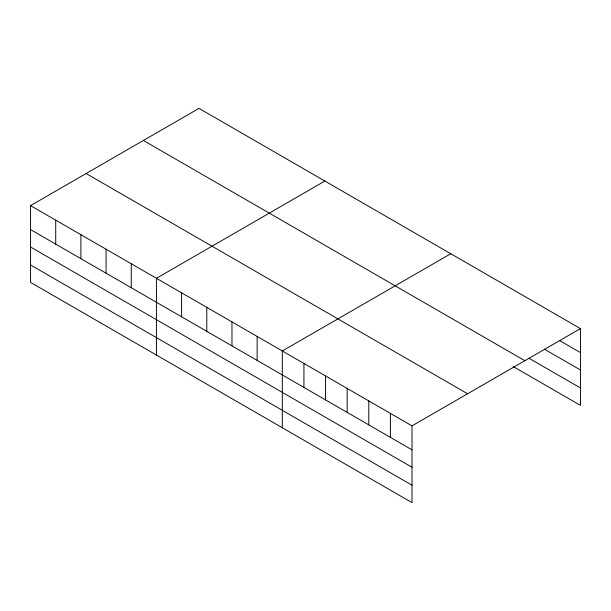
<?xml version="1.0" encoding="UTF-8"?>
<svg xmlns="http://www.w3.org/2000/svg" width="611" height="611" viewBox="0 0 611 611"><rect width="100%" height="100%" fill="white"/><g stroke="black" fill="none" stroke-linecap="round" stroke-linejoin="round"><path stroke-width="0.92" d="M412.013 467.255L412.013 425.859L30.55 205.624L30.55 282.389L412.013 502.624L412.013 467.255L30.55 247.012M513.202 366.547L580.45 405.376L580.45 328.611L198.987 108.376L30.55 205.624M324.869 181.055L156.431 278.303L156.431 355.067M450.75 253.733L282.313 350.981L282.313 427.738M412.013 425.859L580.45 328.611M559.638 340.564L580.45 352.585M544.424 349.209L580.45 370.006M529.21 358.374L580.45 387.954M143.402 140.469L524.864 360.704M86.136 173.532L467.598 393.767M30.55 229.591L412.013 449.833M30.55 264.968L412.013 485.203M390.398 413.38L390.398 437.354M368.784 400.9L368.784 424.866M347.163 388.42L347.163 412.387M325.548 375.941L325.548 399.907M303.934 363.461L303.934 387.427M257.139 336.447L257.139 360.414M231.966 321.905L231.966 345.879M206.785 307.371L206.785 331.345M181.612 292.837L181.612 316.811M131.258 263.769L131.258 287.735M106.077 249.227L106.077 273.201M80.904 234.693L80.904 258.667M55.723 220.159L55.723 244.133"/></g></svg>
